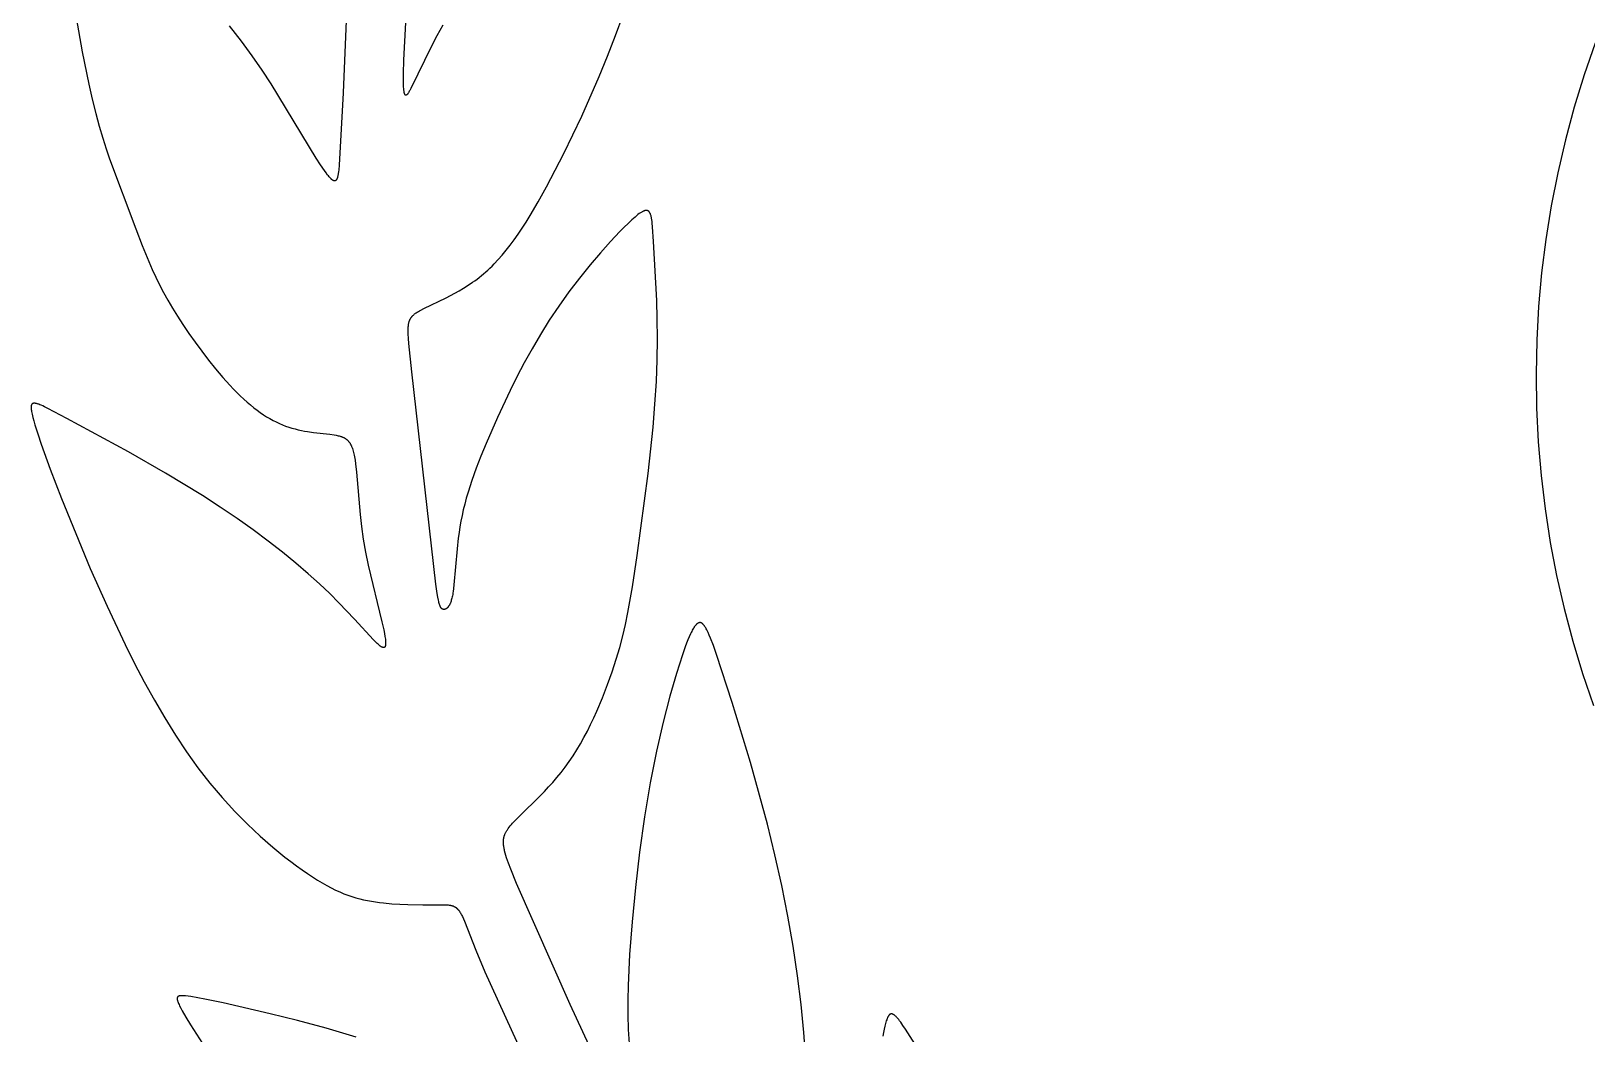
# Model space of a CAD drawing. Extents: x 6637 to 7139, y -93 to 119.
# Drawn here: x 6938.2 to 6990.7, y -20.5 to 13.4 of the extents above; entities that cross this region are included whole.
import ezdxf

# ---------------------------------------------------------------- set-up
doc = ezdxf.new("R2010")
doc.units = 0
doc.header["$MEASUREMENT"] = 0
doc.layers.add('MAKE2D$VISIBLE$CURVES', color=7, linetype='CONTINUOUS')

msp = doc.modelspace()

# ---------------------------------------------------------------- linework, layer by layer
at = {"layer": 'MAKE2D$VISIBLE$CURVES', "color": 7}
for points in [[(6952.055, 13.596), (6951.849, 13.227), (6951.667, 12.886), (6950.975, 11.457), (6950.939, 11.389), (6950.922, 11.359), (6950.906, 11.331), (6950.891, 11.306), (6950.883, 11.295), (6950.876, 11.284), (6950.869, 11.274), (6950.861, 11.266), (6950.858, 11.261), (6950.855, 11.257), (6950.851, 11.254), (6950.848, 11.25), (6950.845, 11.247), (6950.841, 11.244), (6950.838, 11.241), (6950.837, 11.24), (6950.835, 11.239), (6950.833, 11.237), (6950.832, 11.236), (6950.83, 11.235), (6950.829, 11.234), (6950.827, 11.233), (6950.826, 11.232), (6950.824, 11.232), (6950.823, 11.231), (6950.821, 11.23), (6950.82, 11.229), (6950.818, 11.229), (6950.817, 11.228), (6950.815, 11.228), (6950.814, 11.227), (6950.812, 11.227), (6950.811, 11.227), (6950.81, 11.227), (6950.808, 11.227), (6950.807, 11.226), (6950.805, 11.226), (6950.804, 11.227), (6950.803, 11.227), (6950.801, 11.227), (6950.8, 11.227), (6950.799, 11.228), (6950.797, 11.228), (6950.796, 11.228), (6950.795, 11.229), (6950.794, 11.23), (6950.792, 11.23), (6950.791, 11.231), (6950.79, 11.232), (6950.789, 11.233), (6950.787, 11.234), (6950.786, 11.235), (6950.785, 11.236), (6950.784, 11.237), (6950.783, 11.238), (6950.781, 11.24), (6950.78, 11.241), (6950.779, 11.243), (6950.778, 11.244), (6950.777, 11.246), (6950.776, 11.247), (6950.775, 11.249), (6950.774, 11.251), (6950.773, 11.253), (6950.771, 11.255), (6950.77, 11.257), (6950.769, 11.259), (6950.767, 11.264), (6950.765, 11.269), (6950.763, 11.274), (6950.761, 11.28), (6950.759, 11.285), (6950.758, 11.292), (6950.756, 11.298), (6950.752, 11.312), (6950.749, 11.328), (6950.746, 11.344), (6950.743, 11.363), (6950.74, 11.382), (6950.738, 11.403), (6950.733, 11.45), (6950.729, 11.503), (6950.724, 11.627), (6950.722, 11.779), (6950.723, 11.958), (6950.734, 12.409), (6950.886, 15.178)], [(6939.672, 13.848), (6939.874, 12.697), (6940.099, 11.599), (6940.217, 11.089), (6940.335, 10.614), (6940.453, 10.179), (6940.571, 9.782), (6940.688, 9.416), (6940.804, 9.077), (6941.686, 6.719), (6941.902, 6.155), (6942.125, 5.609), (6942.241, 5.344), (6942.361, 5.084), (6942.488, 4.826), (6942.622, 4.567), (6942.766, 4.305), (6942.922, 4.039), (6943.091, 3.765), (6943.275, 3.482), (6943.474, 3.188), (6943.688, 2.887), (6943.913, 2.583), (6944.145, 2.281), (6944.383, 1.986), (6944.624, 1.703), (6944.864, 1.436), (6944.983, 1.31), (6945.101, 1.189), (6945.217, 1.075), (6945.332, 0.967), (6945.446, 0.866), (6945.558, 0.77), (6945.67, 0.679), (6945.78, 0.595), (6945.89, 0.516), (6945.998, 0.442), (6946.106, 0.373), (6946.214, 0.31), (6946.321, 0.251), (6946.428, 0.197), (6946.534, 0.147), (6946.641, 0.102), (6946.747, 0.061), (6946.854, 0.024), (6946.96, -0.009), (6947.067, -0.038), (6947.173, -0.065), (6947.279, -0.088), (6947.383, -0.108), (6947.486, -0.126), (6947.688, -0.156), (6948.233, -0.22), (6948.386, -0.241), (6948.456, -0.253), (6948.49, -0.26), (6948.522, -0.267), (6948.554, -0.275), (6948.584, -0.283), (6948.613, -0.292), (6948.628, -0.296), (6948.642, -0.301), (6948.656, -0.307), (6948.669, -0.312), (6948.682, -0.318), (6948.695, -0.324), (6948.708, -0.33), (6948.721, -0.336), (6948.733, -0.343), (6948.746, -0.35), (6948.757, -0.357), (6948.769, -0.365), (6948.781, -0.373), (6948.792, -0.381), (6948.803, -0.39), (6948.814, -0.399), (6948.824, -0.408), (6948.835, -0.418), (6948.845, -0.428), (6948.855, -0.438), (6948.865, -0.449), (6948.874, -0.46), (6948.884, -0.472), (6948.893, -0.484), (6948.902, -0.497), (6948.911, -0.51), (6948.92, -0.523), (6948.928, -0.537), (6948.936, -0.552), (6948.944, -0.566), (6948.952, -0.582), (6948.96, -0.598), (6948.967, -0.614), (6948.975, -0.631), (6948.982, -0.649), (6948.989, -0.667), (6949.003, -0.704), (6949.015, -0.744), (6949.028, -0.787), (6949.039, -0.832), (6949.05, -0.879), (6949.061, -0.929), (6949.071, -0.982), (6949.089, -1.096), (6949.105, -1.22), (6949.134, -1.498), (6949.258, -2.923), (6949.307, -3.336), (6949.369, -3.762), (6949.446, -4.196), (6949.535, -4.632), (6949.996, -6.547), (6950.058, -6.821), (6950.081, -6.939), (6950.1, -7.042), (6950.107, -7.089), (6950.113, -7.133), (6950.117, -7.173), (6950.12, -7.21), (6950.121, -7.228), (6950.122, -7.244), (6950.122, -7.26), (6950.122, -7.275), (6950.122, -7.289), (6950.122, -7.303), (6950.121, -7.315), (6950.12, -7.321), (6950.119, -7.327), (6950.118, -7.333), (6950.118, -7.339), (6950.117, -7.344), (6950.116, -7.349), (6950.114, -7.354), (6950.113, -7.359), (6950.112, -7.363), (6950.111, -7.368), (6950.109, -7.372), (6950.107, -7.376), (6950.107, -7.378), (6950.106, -7.38), (6950.105, -7.381), (6950.104, -7.383), (6950.103, -7.385), (6950.102, -7.387), (6950.101, -7.388), (6950.1, -7.39), (6950.099, -7.391), (6950.098, -7.393), (6950.097, -7.394), (6950.096, -7.396), (6950.095, -7.397), (6950.094, -7.399), (6950.093, -7.4), (6950.092, -7.401), (6950.091, -7.402), (6950.089, -7.404), (6950.088, -7.405), (6950.087, -7.406), (6950.086, -7.407), (6950.085, -7.408), (6950.083, -7.409), (6950.082, -7.409), (6950.081, -7.41), (6950.079, -7.411), (6950.078, -7.412), (6950.076, -7.413), (6950.075, -7.413), (6950.074, -7.414), (6950.072, -7.414), (6950.071, -7.415), (6950.069, -7.415), (6950.068, -7.416), (6950.066, -7.416), (6950.064, -7.417), (6950.063, -7.417), (6950.061, -7.417), (6950.06, -7.417), (6950.058, -7.418), (6950.056, -7.418), (6950.055, -7.418), (6950.053, -7.418), (6950.051, -7.418), (6950.049, -7.418), (6950.047, -7.418), (6950.046, -7.418), (6950.044, -7.418), (6950.042, -7.417), (6950.04, -7.417), (6950.038, -7.417), (6950.036, -7.416), (6950.034, -7.416), (6950.032, -7.416), (6950.03, -7.415), (6950.028, -7.415), (6950.024, -7.414), (6950.02, -7.412), (6950.016, -7.411), (6950.011, -7.409), (6950.007, -7.407), (6950.002, -7.405), (6949.998, -7.403), (6949.993, -7.401), (6949.988, -7.398), (6949.983, -7.396), (6949.973, -7.39), (6949.963, -7.383), (6949.952, -7.376), (6949.941, -7.369), (6949.929, -7.36), (6949.917, -7.351), (6949.892, -7.331), (6949.866, -7.309), (6949.838, -7.284), (6949.809, -7.256), (6949.778, -7.226), (6949.713, -7.16), (6949.071, -6.458), (6948.545, -5.903), (6948.233, -5.593), (6947.888, -5.266), (6947.507, -4.924), (6947.091, -4.569), (6946.643, -4.203), (6946.162, -3.829), (6945.65, -3.448), (6945.109, -3.064), (6944.54, -2.677), (6943.944, -2.29), (6942.691, -1.529), (6941.439, -0.816), (6939.361, 0.313), (6938.718, 0.654), (6938.601, 0.712), (6938.548, 0.737), (6938.499, 0.759), (6938.454, 0.778), (6938.412, 0.794), (6938.393, 0.801), (6938.374, 0.807), (6938.356, 0.813), (6938.339, 0.817), (6938.323, 0.821), (6938.315, 0.823), (6938.308, 0.824), (6938.301, 0.826), (6938.294, 0.827), (6938.287, 0.828), (6938.28, 0.829), (6938.273, 0.829), (6938.267, 0.829), (6938.261, 0.83), (6938.255, 0.83), (6938.252, 0.829), (6938.249, 0.829), (6938.246, 0.829), (6938.244, 0.829), (6938.241, 0.829), (6938.238, 0.828), (6938.236, 0.828), (6938.233, 0.827), (6938.23, 0.827), (6938.228, 0.826), (6938.226, 0.826), (6938.223, 0.825), (6938.221, 0.825), (6938.218, 0.824), (6938.216, 0.823), (6938.214, 0.822), (6938.212, 0.821), (6938.21, 0.82), (6938.208, 0.819), (6938.206, 0.818), (6938.204, 0.817), (6938.202, 0.816), (6938.2, 0.815), (6938.198, 0.814), (6938.196, 0.813), (6938.194, 0.811), (6938.192, 0.81), (6938.191, 0.808), (6938.189, 0.807), (6938.187, 0.805), (6938.186, 0.804), (6938.184, 0.802), (6938.183, 0.801), (6938.181, 0.799), (6938.18, 0.797), (6938.179, 0.795), (6938.177, 0.793), (6938.176, 0.791), (6938.175, 0.789), (6938.174, 0.787), (6938.172, 0.785), (6938.171, 0.783), (6938.17, 0.781), (6938.169, 0.779), (6938.168, 0.777), (6938.167, 0.774), (6938.166, 0.772), (6938.165, 0.769), (6938.164, 0.767), (6938.164, 0.764), (6938.163, 0.762), (6938.162, 0.759), (6938.161, 0.754), (6938.159, 0.748), (6938.158, 0.742), (6938.157, 0.736), (6938.156, 0.73), (6938.156, 0.724), (6938.155, 0.717), (6938.155, 0.71), (6938.155, 0.703), (6938.154, 0.696), (6938.155, 0.68), (6938.155, 0.664), (6938.156, 0.647), (6938.158, 0.63), (6938.16, 0.611), (6938.163, 0.592), (6938.169, 0.55), (6938.178, 0.505), (6938.188, 0.457), (6938.213, 0.35), (6938.244, 0.23), (6938.282, 0.097), (6938.377, -0.206), (6938.495, -0.557), (6938.798, -1.393), (6939.181, -2.388), (6940.149, -4.746), (6940.717, -6.026), (6941.327, -7.317), (6941.646, -7.954), (6941.975, -8.579), (6942.314, -9.193), (6942.664, -9.791), (6943.026, -10.373), (6943.4, -10.935), (6943.592, -11.208), (6943.788, -11.475), (6943.987, -11.737), (6944.19, -11.993), (6944.397, -12.241), (6944.606, -12.484), (6944.818, -12.719), (6945.032, -12.947), (6945.247, -13.168), (6945.462, -13.381), (6945.677, -13.587), (6945.891, -13.784), (6946.312, -14.154), (6946.721, -14.489), (6946.919, -14.643), (6947.112, -14.787), (6947.299, -14.922), (6947.479, -15.047), (6947.653, -15.162), (6947.819, -15.268), (6947.98, -15.364), (6948.135, -15.452), (6948.285, -15.531), (6948.431, -15.603), (6948.573, -15.668), (6948.712, -15.726), (6948.848, -15.778), (6948.982, -15.823), (6949.115, -15.864), (6949.247, -15.9), (6949.378, -15.931), (6949.51, -15.959), (6949.643, -15.983), (6949.777, -16.004), (6949.913, -16.022), (6950.05, -16.038), (6950.327, -16.064), (6950.603, -16.083), (6950.872, -16.095), (6951.375, -16.104), (6951.968, -16.099), (6952.113, -16.099), (6952.177, -16.102), (6952.207, -16.104), (6952.236, -16.107), (6952.264, -16.11), (6952.29, -16.114), (6952.303, -16.116), (6952.316, -16.119), (6952.328, -16.121), (6952.341, -16.124), (6952.352, -16.127), (6952.364, -16.131), (6952.376, -16.134), (6952.387, -16.138), (6952.398, -16.142), (6952.409, -16.146), (6952.42, -16.151), (6952.43, -16.156), (6952.44, -16.161), (6952.451, -16.166), (6952.461, -16.172), (6952.47, -16.178), (6952.48, -16.185), (6952.49, -16.191), (6952.499, -16.198), (6952.509, -16.205), (6952.518, -16.213), (6952.527, -16.221), (6952.536, -16.229), (6952.545, -16.238), (6952.553, -16.247), (6952.562, -16.257), (6952.571, -16.266), (6952.579, -16.277), (6952.588, -16.287), (6952.596, -16.298), (6952.605, -16.31), (6952.613, -16.321), (6952.63, -16.346), (6952.646, -16.373), (6952.663, -16.402), (6952.679, -16.432), (6952.696, -16.464), (6952.713, -16.498), (6952.747, -16.572), (6952.783, -16.655), (6953.165, -17.635), (6953.468, -18.368), (6955.247, -22.261)], [(6948.795, 13.751), (6948.688, 11.31), (6948.55, 8.866), (6948.537, 8.714), (6948.53, 8.646), (6948.522, 8.583), (6948.517, 8.554), (6948.512, 8.526), (6948.507, 8.5), (6948.502, 8.476), (6948.499, 8.465), (6948.496, 8.454), (6948.493, 8.443), (6948.489, 8.433), (6948.486, 8.423), (6948.482, 8.414), (6948.479, 8.405), (6948.477, 8.401), (6948.475, 8.397), (6948.473, 8.393), (6948.471, 8.389), (6948.469, 8.386), (6948.467, 8.382), (6948.465, 8.379), (6948.463, 8.375), (6948.461, 8.372), (6948.458, 8.369), (6948.456, 8.366), (6948.454, 8.363), (6948.452, 8.36), (6948.449, 8.358), (6948.448, 8.357), (6948.447, 8.355), (6948.446, 8.354), (6948.444, 8.353), (6948.443, 8.352), (6948.442, 8.351), (6948.441, 8.35), (6948.439, 8.349), (6948.438, 8.348), (6948.437, 8.347), (6948.436, 8.346), (6948.434, 8.345), (6948.433, 8.344), (6948.432, 8.344), (6948.43, 8.343), (6948.429, 8.342), (6948.428, 8.341), (6948.426, 8.341), (6948.425, 8.34), (6948.423, 8.34), (6948.422, 8.339), (6948.421, 8.338), (6948.419, 8.338), (6948.418, 8.338), (6948.416, 8.337), (6948.415, 8.337), (6948.413, 8.336), (6948.412, 8.336), (6948.41, 8.336), (6948.409, 8.336), (6948.407, 8.335), (6948.406, 8.335), (6948.404, 8.335), (6948.403, 8.335), (6948.401, 8.335), (6948.399, 8.335), (6948.398, 8.335), (6948.396, 8.335), (6948.394, 8.335), (6948.393, 8.335), (6948.391, 8.335), (6948.389, 8.335), (6948.388, 8.336), (6948.386, 8.336), (6948.384, 8.336), (6948.383, 8.337), (6948.381, 8.337), (6948.379, 8.337), (6948.377, 8.338), (6948.376, 8.338), (6948.372, 8.339), (6948.368, 8.341), (6948.365, 8.342), (6948.361, 8.344), (6948.357, 8.345), (6948.353, 8.347), (6948.349, 8.349), (6948.345, 8.351), (6948.341, 8.354), (6948.337, 8.356), (6948.333, 8.359), (6948.329, 8.362), (6948.324, 8.365), (6948.315, 8.371), (6948.306, 8.378), (6948.297, 8.386), (6948.288, 8.394), (6948.278, 8.403), (6948.268, 8.413), (6948.257, 8.424), (6948.236, 8.447), (6948.213, 8.472), (6948.189, 8.501), (6948.164, 8.532), (6948.111, 8.602), (6948.054, 8.682), (6947.925, 8.872), (6947.779, 9.101), (6946.257, 11.611), (6945.954, 12.074), (6945.621, 12.555), (6945.256, 13.054), (6944.856, 13.567)], [(6957.913, -22.843), (6956.353, -19.471), (6954.545, -15.386), (6954.345, -14.9), (6954.267, -14.697), (6954.234, -14.604), (6954.205, -14.517), (6954.179, -14.435), (6954.157, -14.358), (6954.139, -14.285), (6954.131, -14.251), (6954.124, -14.217), (6954.118, -14.184), (6954.112, -14.153), (6954.108, -14.122), (6954.104, -14.092), (6954.101, -14.063), (6954.1, -14.034), (6954.098, -14.007), (6954.098, -13.98), (6954.099, -13.953), (6954.1, -13.928), (6954.102, -13.903), (6954.104, -13.89), (6954.106, -13.878), (6954.107, -13.866), (6954.109, -13.854), (6954.112, -13.842), (6954.114, -13.831), (6954.117, -13.819), (6954.12, -13.808), (6954.123, -13.796), (6954.126, -13.785), (6954.129, -13.773), (6954.133, -13.762), (6954.137, -13.751), (6954.141, -13.74), (6954.149, -13.718), (6954.159, -13.697), (6954.169, -13.675), (6954.18, -13.654), (6954.192, -13.633), (6954.204, -13.611), (6954.217, -13.59), (6954.231, -13.569), (6954.246, -13.548), (6954.261, -13.527), (6954.294, -13.483), (6954.33, -13.439), (6954.369, -13.394), (6954.41, -13.348), (6954.5, -13.251), (6955.481, -12.275), (6955.622, -12.125), (6955.763, -11.968), (6955.904, -11.804), (6956.044, -11.633), (6956.182, -11.454), (6956.317, -11.268), (6956.448, -11.073), (6956.575, -10.872), (6956.698, -10.665), (6956.817, -10.453), (6956.932, -10.236), (6957.042, -10.016), (6957.148, -9.793), (6957.25, -9.569), (6957.441, -9.117), (6957.614, -8.669), (6957.769, -8.232), (6957.905, -7.811), (6958.023, -7.411), (6958.126, -7.024), (6958.217, -6.637), (6958.299, -6.24), (6958.451, -5.367), (6958.611, -4.312), (6958.985, -1.539), (6959.15, 0.019), (6959.214, 0.798), (6959.261, 1.562), (6959.287, 2.3), (6959.296, 3.006), (6959.291, 3.674), (6959.275, 4.3), (6959.169, 6.288), (6959.135, 6.779), (6959.123, 6.909), (6959.116, 6.968), (6959.109, 7.022), (6959.1, 7.072), (6959.096, 7.096), (6959.091, 7.118), (6959.086, 7.139), (6959.081, 7.159), (6959.075, 7.179), (6959.069, 7.197), (6959.066, 7.205), (6959.063, 7.214), (6959.06, 7.222), (6959.057, 7.23), (6959.053, 7.237), (6959.05, 7.244), (6959.046, 7.251), (6959.043, 7.258), (6959.039, 7.265), (6959.035, 7.271), (6959.031, 7.277), (6959.027, 7.282), (6959.025, 7.285), (6959.023, 7.288), (6959.021, 7.29), (6959.019, 7.293), (6959.017, 7.295), (6959.015, 7.298), (6959.013, 7.3), (6959.01, 7.302), (6959.008, 7.304), (6959.006, 7.307), (6959.003, 7.309), (6959.001, 7.311), (6958.999, 7.313), (6958.996, 7.314), (6958.994, 7.316), (6958.992, 7.318), (6958.989, 7.319), (6958.987, 7.321), (6958.984, 7.323), (6958.982, 7.324), (6958.979, 7.325), (6958.976, 7.327), (6958.974, 7.328), (6958.971, 7.329), (6958.968, 7.33), (6958.966, 7.331), (6958.963, 7.332), (6958.96, 7.333), (6958.957, 7.334), (6958.954, 7.334), (6958.952, 7.335), (6958.949, 7.336), (6958.946, 7.336), (6958.943, 7.337), (6958.94, 7.337), (6958.937, 7.337), (6958.934, 7.338), (6958.93, 7.338), (6958.927, 7.338), (6958.924, 7.338), (6958.921, 7.338), (6958.918, 7.338), (6958.914, 7.338), (6958.911, 7.337), (6958.908, 7.337), (6958.904, 7.337), (6958.901, 7.336), (6958.897, 7.336), (6958.894, 7.335), (6958.89, 7.335), (6958.883, 7.333), (6958.876, 7.331), (6958.869, 7.329), (6958.861, 7.327), (6958.853, 7.324), (6958.845, 7.322), (6958.837, 7.318), (6958.829, 7.315), (6958.821, 7.311), (6958.812, 7.307), (6958.804, 7.303), (6958.786, 7.294), (6958.767, 7.283), (6958.748, 7.271), (6958.728, 7.259), (6958.707, 7.245), (6958.686, 7.23), (6958.641, 7.196), (6958.593, 7.158), (6958.542, 7.116), (6958.43, 7.018), (6958.306, 6.902), (6958.171, 6.771), (6958.026, 6.624), (6957.713, 6.291), (6957.375, 5.912), (6957.022, 5.496), (6956.663, 5.05), (6956.308, 4.585), (6955.966, 4.109), (6955.645, 3.63), (6955.345, 3.15), (6955.065, 2.671), (6954.802, 2.194), (6954.556, 1.721), (6954.324, 1.255), (6953.897, 0.344), (6953.513, -0.529), (6953.338, -0.952), (6953.178, -1.367), (6953.033, -1.775), (6952.904, -2.176), (6952.846, -2.375), (6952.793, -2.572), (6952.744, -2.768), (6952.701, -2.962), (6952.662, -3.155), (6952.629, -3.347), (6952.599, -3.537), (6952.573, -3.723), (6952.532, -4.086), (6952.429, -5.303), (6952.416, -5.42), (6952.402, -5.526), (6952.394, -5.576), (6952.386, -5.622), (6952.377, -5.667), (6952.368, -5.708), (6952.359, -5.748), (6952.349, -5.785), (6952.339, -5.82), (6952.329, -5.852), (6952.318, -5.883), (6952.307, -5.911), (6952.296, -5.938), (6952.29, -5.95), (6952.284, -5.962), (6952.279, -5.973), (6952.273, -5.984), (6952.267, -5.995), (6952.261, -6.005), (6952.255, -6.015), (6952.249, -6.024), (6952.243, -6.032), (6952.237, -6.041), (6952.231, -6.049), (6952.225, -6.056), (6952.219, -6.063), (6952.213, -6.07), (6952.207, -6.076), (6952.201, -6.082), (6952.195, -6.087), (6952.192, -6.09), (6952.189, -6.093), (6952.186, -6.095), (6952.183, -6.097), (6952.18, -6.1), (6952.177, -6.102), (6952.174, -6.104), (6952.171, -6.106), (6952.168, -6.108), (6952.165, -6.11), (6952.162, -6.111), (6952.159, -6.113), (6952.156, -6.114), (6952.153, -6.116), (6952.15, -6.117), (6952.147, -6.119), (6952.144, -6.12), (6952.141, -6.121), (6952.138, -6.122), (6952.135, -6.123), (6952.132, -6.124), (6952.129, -6.125), (6952.126, -6.126), (6952.123, -6.127), (6952.12, -6.127), (6952.117, -6.128), (6952.114, -6.129), (6952.111, -6.129), (6952.109, -6.129), (6952.106, -6.13), (6952.103, -6.13), (6952.1, -6.13), (6952.097, -6.13), (6952.094, -6.13), (6952.092, -6.13), (6952.089, -6.13), (6952.086, -6.13), (6952.083, -6.13), (6952.08, -6.13), (6952.078, -6.13), (6952.075, -6.129), (6952.072, -6.129), (6952.07, -6.129), (6952.067, -6.128), (6952.064, -6.128), (6952.062, -6.127), (6952.059, -6.126), (6952.056, -6.126), (6952.054, -6.125), (6952.051, -6.124), (6952.049, -6.123), (6952.046, -6.122), (6952.044, -6.121), (6952.041, -6.12), (6952.039, -6.119), (6952.036, -6.118), (6952.034, -6.117), (6952.031, -6.116), (6952.029, -6.114), (6952.026, -6.113), (6952.024, -6.112), (6952.022, -6.11), (6952.019, -6.108), (6952.017, -6.106), (6952.015, -6.105), (6952.012, -6.103), (6952.01, -6.101), (6952.008, -6.098), (6952.005, -6.096), (6952.003, -6.094), (6952.001, -6.091), (6951.999, -6.088), (6951.996, -6.086), (6951.994, -6.083), (6951.992, -6.08), (6951.99, -6.076), (6951.987, -6.073), (6951.985, -6.07), (6951.983, -6.066), (6951.981, -6.062), (6951.978, -6.058), (6951.976, -6.054), (6951.972, -6.045), (6951.967, -6.036), (6951.963, -6.026), (6951.958, -6.015), (6951.954, -6.003), (6951.949, -5.991), (6951.94, -5.963), (6951.931, -5.932), (6951.922, -5.897), (6951.913, -5.858), (6951.903, -5.814), (6951.883, -5.714), (6951.862, -5.593), (6951.815, -5.282), (6951.005, 1.884), (6950.903, 2.844), (6950.89, 3.017), (6950.882, 3.168), (6950.881, 3.236), (6950.881, 3.299), (6950.883, 3.357), (6950.884, 3.385), (6950.886, 3.411), (6950.889, 3.437), (6950.892, 3.462), (6950.895, 3.485), (6950.899, 3.508), (6950.903, 3.53), (6950.908, 3.551), (6950.913, 3.572), (6950.919, 3.591), (6950.922, 3.601), (6950.926, 3.61), (6950.929, 3.619), (6950.932, 3.628), (6950.936, 3.637), (6950.94, 3.646), (6950.944, 3.654), (6950.948, 3.663), (6950.952, 3.671), (6950.956, 3.679), (6950.96, 3.687), (6950.965, 3.695), (6950.97, 3.703), (6950.975, 3.71), (6950.98, 3.718), (6950.985, 3.725), (6950.99, 3.732), (6950.995, 3.74), (6951.001, 3.747), (6951.007, 3.754), (6951.012, 3.76), (6951.018, 3.767), (6951.025, 3.774), (6951.031, 3.78), (6951.044, 3.793), (6951.058, 3.806), (6951.072, 3.818), (6951.087, 3.831), (6951.102, 3.843), (6951.118, 3.855), (6951.135, 3.866), (6951.153, 3.878), (6951.19, 3.902), (6951.229, 3.925), (6951.271, 3.949), (6951.316, 3.974), (6951.414, 4.024), (6952.163, 4.387), (6952.455, 4.541), (6952.604, 4.625), (6952.755, 4.715), (6952.907, 4.811), (6953.058, 4.913), (6953.134, 4.967), (6953.208, 5.022), (6953.283, 5.079), (6953.356, 5.138), (6953.429, 5.199), (6953.501, 5.262), (6953.573, 5.326), (6953.644, 5.393), (6953.714, 5.461), (6953.784, 5.531), (6953.923, 5.678), (6954.059, 5.833), (6954.195, 5.996), (6954.329, 6.168), (6954.463, 6.349), (6954.597, 6.539), (6954.731, 6.737), (6954.865, 6.945), (6955, 7.163), (6955.274, 7.627), (6955.555, 8.132), (6956.142, 9.26), (6956.743, 10.516), (6957.332, 11.858), (6957.614, 12.549), (6957.883, 13.246), (6958.137, 13.945)], [(6990.955, 12.989), (6990.581, 11.911), (6990.246, 10.82), (6989.948, 9.719), (6989.689, 8.607), (6989.468, 7.488), (6989.287, 6.361), (6989.145, 5.229), (6989.043, 4.092), (6988.981, 2.953), (6988.958, 1.812), (6988.975, 0.671), (6989.031, -0.469), (6989.128, -1.606), (6989.264, -2.739), (6989.439, -3.866), (6989.653, -4.987), (6989.907, -6.1), (6990.199, -7.203), (6990.529, -8.295), (6990.897, -9.375)], [(6964.269, -20.872), (6964.236, -20.412), (6964.144, -19.469), (6964.024, -18.496), (6963.877, -17.498), (6963.702, -16.481), (6963.498, -15.452), (6963.266, -14.417), (6963.009, -13.377), (6962.434, -11.293), (6961.822, -9.272), (6961.291, -7.651), (6961.186, -7.354), (6961.091, -7.106), (6961.048, -7), (6961.006, -6.907), (6960.986, -6.864), (6960.966, -6.825), (6960.947, -6.788), (6960.928, -6.755), (6960.919, -6.739), (6960.91, -6.724), (6960.9, -6.71), (6960.891, -6.696), (6960.882, -6.683), (6960.873, -6.671), (6960.864, -6.66), (6960.855, -6.649), (6960.846, -6.64), (6960.842, -6.635), (6960.837, -6.63), (6960.833, -6.626), (6960.829, -6.622), (6960.824, -6.618), (6960.82, -6.614), (6960.815, -6.611), (6960.811, -6.607), (6960.807, -6.604), (6960.802, -6.601), (6960.798, -6.598), (6960.794, -6.595), (6960.789, -6.593), (6960.785, -6.591), (6960.781, -6.588), (6960.776, -6.586), (6960.772, -6.585), (6960.77, -6.584), (6960.768, -6.583), (6960.766, -6.582), (6960.763, -6.581), (6960.761, -6.581), (6960.759, -6.58), (6960.757, -6.58), (6960.755, -6.579), (6960.753, -6.579), (6960.75, -6.578), (6960.748, -6.578), (6960.746, -6.577), (6960.744, -6.577), (6960.742, -6.577), (6960.74, -6.577), (6960.737, -6.576), (6960.735, -6.576), (6960.733, -6.576), (6960.731, -6.576), (6960.729, -6.576), (6960.727, -6.576), (6960.724, -6.576), (6960.722, -6.576), (6960.72, -6.577), (6960.718, -6.577), (6960.716, -6.577), (6960.714, -6.577), (6960.711, -6.578), (6960.709, -6.578), (6960.707, -6.578), (6960.705, -6.579), (6960.703, -6.579), (6960.7, -6.58), (6960.698, -6.581), (6960.696, -6.581), (6960.694, -6.582), (6960.69, -6.583), (6960.685, -6.585), (6960.681, -6.587), (6960.676, -6.589), (6960.672, -6.591), (6960.667, -6.594), (6960.663, -6.596), (6960.659, -6.599), (6960.654, -6.602), (6960.65, -6.605), (6960.645, -6.608), (6960.641, -6.612), (6960.636, -6.615), (6960.632, -6.619), (6960.627, -6.623), (6960.623, -6.627), (6960.618, -6.631), (6960.609, -6.64), (6960.6, -6.65), (6960.59, -6.66), (6960.581, -6.671), (6960.572, -6.683), (6960.562, -6.695), (6960.553, -6.708), (6960.543, -6.722), (6960.533, -6.736), (6960.514, -6.767), (6960.494, -6.8), (6960.475, -6.836), (6960.454, -6.874), (6960.434, -6.915), (6960.413, -6.958), (6960.371, -7.052), (6960.328, -7.155), (6960.284, -7.267), (6960.239, -7.389), (6960.145, -7.658), (6959.943, -8.297), (6959.721, -9.06), (6959.49, -9.934), (6959.262, -10.911), (6959.048, -11.981), (6958.859, -13.128), (6958.696, -14.32), (6958.558, -15.516), (6958.445, -16.68), (6958.357, -17.78), (6958.304, -18.822), (6958.293, -19.325), (6958.295, -19.819), (6958.31, -20.306), (6958.339, -20.786)], [(6949.13, -20.567), (6948.117, -20.266), (6947.145, -20.006), (6946.229, -19.779), (6944.641, -19.416), (6944.018, -19.287), (6943.544, -19.202), (6943.452, -19.188), (6943.37, -19.178), (6943.334, -19.174), (6943.3, -19.171), (6943.268, -19.17), (6943.253, -19.169), (6943.239, -19.169), (6943.226, -19.169), (6943.213, -19.17), (6943.201, -19.171), (6943.195, -19.172), (6943.189, -19.172), (6943.183, -19.173), (6943.178, -19.174), (6943.173, -19.175), (6943.168, -19.176), (6943.163, -19.177), (6943.158, -19.178), (6943.153, -19.179), (6943.149, -19.181), (6943.144, -19.182), (6943.14, -19.184), (6943.136, -19.186), (6943.134, -19.186), (6943.132, -19.187), (6943.131, -19.188), (6943.129, -19.189), (6943.127, -19.19), (6943.125, -19.191), (6943.123, -19.192), (6943.122, -19.193), (6943.12, -19.194), (6943.118, -19.195), (6943.117, -19.197), (6943.115, -19.198), (6943.114, -19.199), (6943.112, -19.2), (6943.111, -19.201), (6943.11, -19.203), (6943.108, -19.204), (6943.107, -19.205), (6943.106, -19.206), (6943.104, -19.208), (6943.103, -19.209), (6943.102, -19.211), (6943.101, -19.212), (6943.1, -19.214), (6943.099, -19.215), (6943.098, -19.217), (6943.097, -19.218), (6943.096, -19.22), (6943.095, -19.221), (6943.094, -19.223), (6943.093, -19.225), (6943.092, -19.226), (6943.092, -19.228), (6943.091, -19.23), (6943.09, -19.232), (6943.09, -19.233), (6943.089, -19.235), (6943.089, -19.237), (6943.088, -19.239), (6943.087, -19.241), (6943.087, -19.243), (6943.087, -19.245), (6943.086, -19.247), (6943.086, -19.249), (6943.086, -19.251), (6943.085, -19.253), (6943.085, -19.255), (6943.085, -19.257), (6943.084, -19.262), (6943.084, -19.266), (6943.084, -19.271), (6943.084, -19.276), (6943.085, -19.28), (6943.085, -19.285), (6943.086, -19.291), (6943.086, -19.296), (6943.087, -19.301), (6943.088, -19.307), (6943.089, -19.312), (6943.09, -19.318), (6943.092, -19.324), (6943.095, -19.336), (6943.099, -19.349), (6943.103, -19.363), (6943.108, -19.376), (6943.113, -19.391), (6943.119, -19.406), (6943.133, -19.438), (6943.148, -19.472), (6943.166, -19.509), (6943.207, -19.59), (6943.257, -19.681), (6943.38, -19.896), (6943.535, -20.154), (6943.936, -20.782)], [(6967.986, -20.798), (6967.671, -20.299), (6967.586, -20.173), (6967.51, -20.066), (6967.474, -20.019), (6967.441, -19.977), (6967.41, -19.939), (6967.395, -19.922), (6967.38, -19.906), (6967.366, -19.89), (6967.352, -19.876), (6967.338, -19.863), (6967.325, -19.851), (6967.313, -19.84), (6967.306, -19.835), (6967.3, -19.83), (6967.294, -19.826), (6967.288, -19.821), (6967.282, -19.817), (6967.277, -19.813), (6967.271, -19.81), (6967.265, -19.806), (6967.26, -19.803), (6967.254, -19.8), (6967.249, -19.797), (6967.244, -19.795), (6967.239, -19.793), (6967.236, -19.792), (6967.233, -19.791), (6967.231, -19.79), (6967.228, -19.789), (6967.226, -19.788), (6967.223, -19.788), (6967.221, -19.787), (6967.218, -19.786), (6967.216, -19.786), (6967.214, -19.785), (6967.211, -19.785), (6967.209, -19.785), (6967.206, -19.784), (6967.204, -19.784), (6967.202, -19.784), (6967.199, -19.784), (6967.197, -19.784), (6967.195, -19.784), (6967.193, -19.784), (6967.19, -19.784), (6967.188, -19.784), (6967.186, -19.784), (6967.184, -19.784), (6967.181, -19.785), (6967.179, -19.785), (6967.177, -19.786), (6967.175, -19.786), (6967.173, -19.787), (6967.171, -19.787), (6967.169, -19.788), (6967.167, -19.789), (6967.164, -19.789), (6967.162, -19.79), (6967.16, -19.791), (6967.158, -19.792), (6967.156, -19.793), (6967.154, -19.794), (6967.152, -19.795), (6967.15, -19.796), (6967.148, -19.797), (6967.146, -19.799), (6967.144, -19.8), (6967.142, -19.801), (6967.14, -19.803), (6967.138, -19.804), (6967.137, -19.806), (6967.135, -19.807), (6967.133, -19.809), (6967.131, -19.81), (6967.129, -19.812), (6967.125, -19.816), (6967.122, -19.82), (6967.118, -19.824), (6967.114, -19.828), (6967.111, -19.832), (6967.107, -19.837), (6967.104, -19.842), (6967.1, -19.847), (6967.097, -19.852), (6967.094, -19.857), (6967.09, -19.863), (6967.087, -19.869), (6967.08, -19.881), (6967.074, -19.894), (6967.067, -19.907), (6967.061, -19.922), (6967.055, -19.937), (6967.049, -19.952), (6967.036, -19.986), (6967.024, -20.023), (6967.012, -20.062), (6967, -20.104), (6966.977, -20.196), (6966.955, -20.299), (6966.933, -20.411), (6966.911, -20.534)]]:
    msp.add_lwpolyline(points, dxfattribs=at)

doc.saveas('drawing.dxf')
